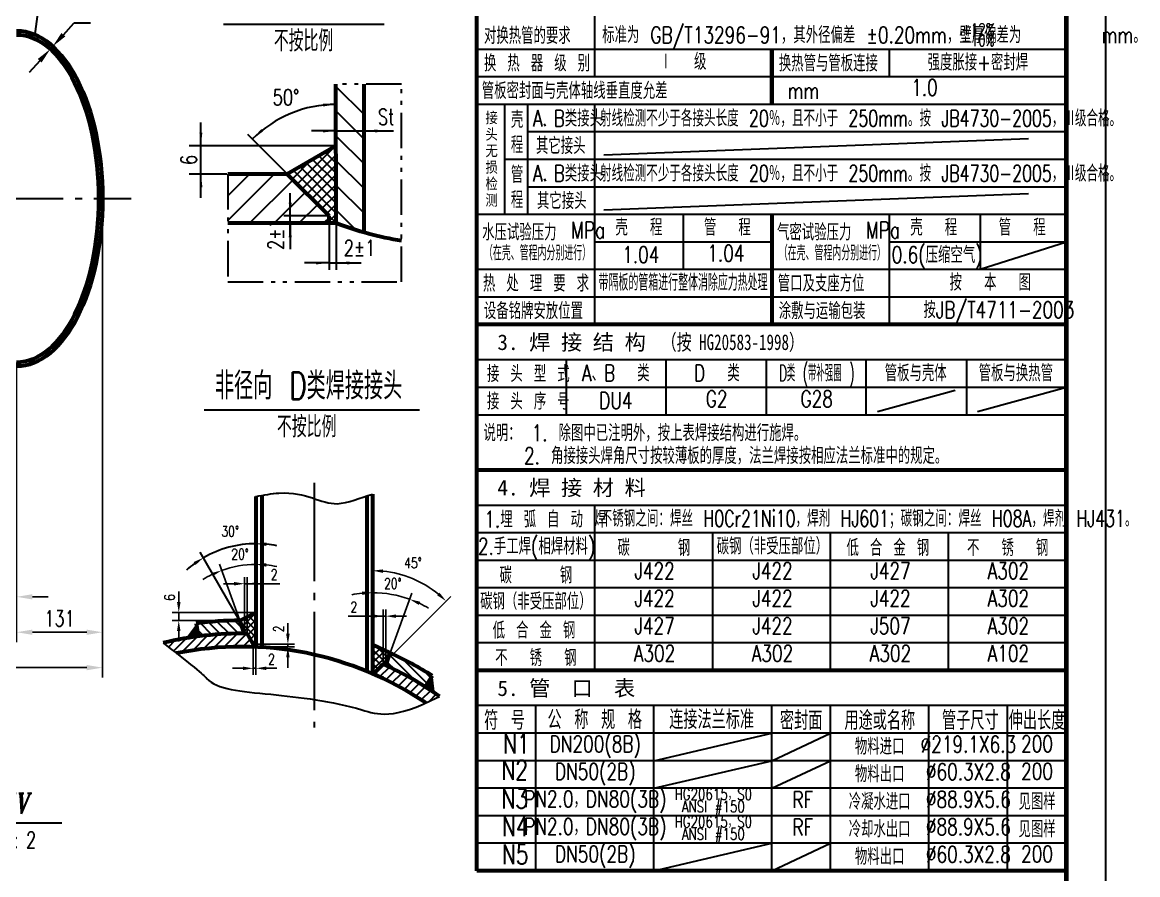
# Model space of a CAD drawing. Extents: x 0 to 25472, y -20 to 7186.
# Drawn here: x 3392 to 5095, y 1590 to 2891 of the extents above; entities that cross this region are included whole.
import ezdxf
from ezdxf.enums import TextEntityAlignment as Align

# ---------------------------------------------------------------- set-up
doc = ezdxf.new("R2010")
doc.units = 0
doc.header["$LTSCALE"] = 60
doc.header["$MEASUREMENT"] = 0
doc.header["$PDMODE"] = 1
for name, pattern in [('JXX-S', [1.7000000000000002, 0.9, -0.2, 0.1, -0.2, 0.1, -0.2]), ('XX-S', [0.5, 0.3, -0.2]), ('ZXX-L', [3.28, 2.5, -0.3, 0.18, -0.3])]:
    doc.linetypes.add(name, pattern=pattern)
doc.layers.get('Defpoints').update_dxf_attribs({"linetype": 'CONTINUOUS'})
for name, color, linetype, lineweight in [('A 粗实线', 1, 'CONTINUOUS', 60), ('B 细实线', 7, 'CONTINUOUS', 30), ('C 文 字', 2, 'CONTINUOUS', 30), ('E 长中心线', 3, 'ZXX-L', 30), ('F 短虚线', 6, 'XX-S', 40), ('H 短双点线', 3, 'JXX-S', 30)]:
    doc.layers.add(name, color=color, linetype=linetype, lineweight=lineweight)
doc.styles.add('HZ', font='txt', dxfattribs={"width": 0.75, "bigfont": 'hztxt'})
doc.styles.add('HZTXT', font='TXT.SHX', dxfattribs={"width": 0.75, "bigfont": 'HZTXT'})
doc.styles.add('ITALICT', font='ITALICT.shx', dxfattribs={"width": 0.7})
doc.styles.add('ROMANC', font='romanc', dxfattribs={"width": 0.7, "height": 6})
doc.styles.add('标题中文', font='SimSun.ttf', dxfattribs={"width": 0.7})
doc.dimstyles.new('通用标注4.0', dxfattribs={"dimtxt": 4, "dimasz": 4, "dimexe": 2.5, "dimexo": 0, "dimgap": 1.5, "dimtad": 1, "dimdec": 0, "dimzin": 0, "dimdsep": 46, "dimtxsty": 'HZTXT', "dimcen": 0, "dimadec": 0, "dimazin": 0, "dimtfac": 0.375, "dimtdec": 0, "dimtmove": 2, "dimatfit": 3, "dimfxl": 0, "dimtzin": 0, "dimarcsym": 0})
pattern_1 = [(135, (1189.972952240008, 714.1447883837589), (-5.303300858899107, -5.303300858899106), []), (225, (1189.972952240008, 714.1447883837589), (5.303300858899106, -5.303300858899107), [])]

# ---------------------------------------------------------------- blocks, each defined once
blk = doc.blocks.new('*D100')
at = {"layer": 'C 文 字', "color": 0, "lineweight": -2}
for p, q in [((3797.656559941417, 1957.677479694768), (3797.656559941417, 1973.677479694768)), ((3744.8955242415, 1941.677479694768), (3807.656559941417, 1941.677479694768)), ((3797.656559941417, 1937.523077140234), (3797.656559941417, 1941.677479694768)), ((3748.895520241502, 1937.523077140234), (3807.656559941417, 1937.523077140234)), ((3797.656559941417, 1921.523077140234), (3797.656559941417, 1905.523077140234))]:
    blk.add_line(p, q, dxfattribs=at)
at = {"layer": 'C 文 字', "color": 0}
for points in [[(3794.989893274751, 1957.677479694768), (3800.323226608084, 1957.677479694768), (3797.656559941417, 1941.677479694768)], [(3794.989893274751, 1921.523077140234), (3800.323226608084, 1921.523077140234), (3797.656559941417, 1937.523077140234)]]:
    blk.add_solid(points, dxfattribs=at)
at = {"layer": 'Defpoints', "color": 0}
for p in [(3744.8955242415, 1941.677479694768), (3797.656559941417, 1941.677479694768), (3748.895520241502, 1937.523077140234)]:
    blk.add_point(p, dxfattribs=at)
at = {"layer": 'C 文 字', "color": 0, "insert": (3783.656559941417, 1965.390344361394), "char_height": 16, "attachment_point": 5, "rotation": 90, "style": 'HZTXT'}
blk.add_mtext('2', dxfattribs=at)
blk = doc.blocks.new('*D99')
at = {"layer": 'C 文 字', "color": 0, "lineweight": -2}
for p, q in [((3744.8955242415, 1937.523077140235), (3744.8955242415, 1894.963421518316)), ((3748.895520241502, 1937.523077140234), (3748.895520241502, 1894.963421518316)), ((3728.8955242415, 1904.963421518316), (3712.8955242415, 1904.963421518316)), ((3744.8955242415, 1904.963421518316), (3748.895520241502, 1904.963421518316)), ((3764.895520241502, 1904.963421518316), (3780.895520241502, 1904.963421518316))]:
    blk.add_line(p, q, dxfattribs=at)
at = {"layer": 'C 文 字', "color": 0}
for points in [[(3728.8955242415, 1907.630088184982), (3728.8955242415, 1902.296754851649), (3744.8955242415, 1904.963421518316)], [(3764.895520241502, 1907.630088184982), (3764.895520241502, 1902.296754851649), (3748.895520241502, 1904.963421518316)]]:
    blk.add_solid(points, dxfattribs=at)
at = {"layer": 'Defpoints', "color": 0}
for p in [(3744.8955242415, 1937.523077140235), (3748.895520241502, 1937.523077140234), (3748.895520241502, 1904.963421518316)]:
    blk.add_point(p, dxfattribs=at)
at = {"layer": 'C 文 字', "color": 0, "insert": (3772.470399470083, 1918.963421518316), "char_height": 16, "attachment_point": 5, "style": 'HZTXT'}
blk.add_mtext('2', dxfattribs=at)
blk = doc.blocks.new('*D95')
at = {"layer": 'C 文 字', "color": 0, "lineweight": -2}
blk.add_line((3724.245153413336, 1977.951892928745), (3693.051536017421, 2063.655652355164), dxfattribs=at)
for start, end in [(89.99999999999991, 109.9999999999921), (78.0327788790486, 84.01638943952426), (115.9836105604677, 121.9672211209434)]:
    blk.add_arc((3748.895520241502, 1910.225566687057), 153.2768867970662, start, end, dxfattribs=at)
at = {"layer": 'C 文 字', "color": 0}
for points in [[(3764.734530727946, 2060.004331427729), (3765.012894071293, 2065.330395480435), (3748.895520241502, 2063.502453484123)], [(3680.701167212805, 2050.463963245166), (3682.784364383112, 2045.554306027594), (3696.471737450677, 2054.258726147304)]]:
    blk.add_solid(points, dxfattribs=at)
at = {"layer": 'Defpoints', "color": 0}
for p in [(3748.895520241502, 2113.666419215215), (3713.54743752812, 2059.37085516339), (3724.245153413336, 1977.951892928745), (3731.524669384198, 1957.951587174234), (3748.895520241501, 1937.523077140235)]:
    blk.add_point(p, dxfattribs=at)
at = {"layer": 'C 文 字', "color": 0, "insert": (3724.618162866429, 2079.23980699499), "char_height": 16, "attachment_point": 5, "style": 'HZTXT'}
blk.add_mtext('20°', dxfattribs=at)
blk = doc.blocks.new('*D94')
at = {"layer": 'C 文 字', "color": 0, "lineweight": -2}
for p, q in [((3731.524669384198, 1966.081173626659), (3731.524669384198, 2044.070223464272)), ((3735.524665384197, 1957.908283346176), (3735.524665384197, 2044.070223464272)), ((3715.524669384198, 2034.070223464272), (3699.524669384198, 2034.070223464272)), ((3735.524665384197, 2034.070223464272), (3731.524669384198, 2034.070223464272)), ((3735.524665384197, 2034.070223464272), (3731.524669384198, 2034.070223464272)), ((3785.185865889888, 2034.070223464272), (3735.524665384197, 2034.070223464272)), ((3751.524665384197, 2034.070223464272), (3767.524665384197, 2034.070223464272))]:
    blk.add_line(p, q, dxfattribs=at)
at = {"layer": 'C 文 字', "color": 0}
for points in [[(3715.524669384198, 2036.736890130939), (3715.524669384198, 2031.403556797605), (3731.524669384198, 2034.070223464272)], [(3751.524665384197, 2036.736890130939), (3751.524665384197, 2031.403556797605), (3735.524665384197, 2034.070223464272)]]:
    blk.add_solid(points, dxfattribs=at)
at = {"layer": 'Defpoints', "color": 0}
for p in [(3731.524669384198, 2034.070223464272), (3731.524669384198, 1966.081173626659), (3735.524665384197, 1957.908283346176)]:
    blk.add_point(p, dxfattribs=at)
at = {"layer": 'C 文 字', "color": 0, "insert": (3776.519199223221, 2048.070223464272), "char_height": 16, "attachment_point": 5, "style": 'HZTXT'}
blk.add_mtext('2', dxfattribs=at)
blk = doc.blocks.new('*D101')
at = {"layer": 'C 文 字', "color": 0, "lineweight": -2}
for p, q in [((3631.089541124042, 2005.951880928744), (3631.089541124042, 2021.951880928744)), ((3748.895520241502, 1989.951880928744), (3621.089541124042, 1989.951880928744)), ((3724.245153413351, 1977.951892928744), (3621.089541124042, 1977.951892928744)), ((3631.089541124042, 1989.951880928744), (3631.089541124042, 1977.951892928744)), ((3631.089541124042, 1961.951892928744), (3631.089541124042, 1945.951892928744))]:
    blk.add_line(p, q, dxfattribs=at)
at = {"layer": 'C 文 字', "color": 0}
for points in [[(3628.422874457375, 2005.951880928744), (3633.756207790708, 2005.951880928744), (3631.089541124042, 1989.951880928744)], [(3628.422874457375, 1961.951892928744), (3633.756207790708, 1961.951892928744), (3631.089541124042, 1977.951892928744)]]:
    blk.add_solid(points, dxfattribs=at)
at = {"layer": 'Defpoints', "color": 0}
for p in [(3631.089541124042, 1977.951892928744), (3724.245153413351, 1977.951892928744), (3748.895520241502, 1989.951880928744)]:
    blk.add_point(p, dxfattribs=at)
at = {"layer": 'C 文 字', "color": 0, "insert": (3617.089541124042, 2013.001308746867), "char_height": 16, "attachment_point": 5, "rotation": 90, "style": 'HZTXT'}
blk.add_mtext('6 ', dxfattribs=at)
blk = doc.blocks.new('*D96')
at = {"layer": 'C 文 字', "color": 0, "lineweight": -2}
for p, q in [((3943.006128852499, 1911.385191589339), (3943.006128852499, 1994.55643697678)), ((3946.882453271952, 1909.604667416161), (3946.882453271952, 1994.55643697678)), ((3889.568370441162, 1984.55643697678), (3943.006128852499, 1984.55643697678)), ((3927.006128852499, 1984.55643697678), (3911.006128852499, 1984.55643697678)), ((3943.006128852499, 1984.55643697678), (3946.882453271952, 1984.55643697678)), ((3943.006128852499, 1984.55643697678), (3946.882453271952, 1984.55643697678)), ((3962.882453271952, 1984.55643697678), (3978.882453271952, 1984.55643697678))]:
    blk.add_line(p, q, dxfattribs=at)
at = {"layer": 'C 文 字', "color": 0}
for points in [[(3927.006128852499, 1987.223103643446), (3927.006128852499, 1981.889770310113), (3943.006128852499, 1984.55643697678)], [(3962.882453271952, 1987.223103643446), (3962.882453271952, 1981.889770310113), (3946.882453271952, 1984.55643697678)]]:
    blk.add_solid(points, dxfattribs=at)
at = {"layer": 'Defpoints', "color": 0}
for p in [(3946.882453271952, 1984.55643697678), (3943.006128852499, 1911.385191589339), (3946.882453271952, 1909.604667416161)]:
    blk.add_point(p, dxfattribs=at)
at = {"layer": 'C 文 字', "color": 0, "insert": (3898.235037107828, 1998.55643697678), "char_height": 16, "attachment_point": 5, "style": 'HZTXT'}
blk.add_mtext('2', dxfattribs=at)
blk = doc.blocks.new('*D98')
at = {"layer": 'C 文 字', "color": 0, "lineweight": -2}
blk.add_line((3943.0061288525, 1911.385191589339), (4046.239521630788, 2014.618584367621), dxfattribs=at)
blk.add_arc((3926.895342241501, 1895.274404978341), 158.7781570826131, 50.77611433509654, 84.22388566490203, dxfattribs=at)
at = {"layer": 'C 文 字', "color": 0}
for points in [[(3942.740660969081, 2050.583126151112), (3943.009379711323, 2055.909685517346), (3926.895342241501, 2054.052562060953)], [(4029.087293241233, 2020.255046312477), (4025.510859837847, 2016.29858721935), (4039.168453818922, 2007.547516555756)]]:
    blk.add_solid(points, dxfattribs=at)
at = {"layer": 'Defpoints', "color": 0}
for p in [(3926.8953422415, 2117.618409383937), (4006.284420782809, 2032.780322577958), (3943.0061288525, 1911.385191589339), (3926.895342241501, 1896.657020253147), (3930.895338241502, 1899.274400978342)]:
    blk.add_point(p, dxfattribs=at)
at = {"layer": 'C 文 字', "color": 0, "insert": (3988.536800432179, 2065.806268357517), "char_height": 16, "attachment_point": 5, "style": 'HZTXT'}
blk.add_mtext('45°', dxfattribs=at)
blk = doc.blocks.new('*D97')
at = {"layer": 'C 文 字', "color": 0, "lineweight": -2}
blk.add_line((3953.747064748801, 1928.465032442132), (3986.981676011744, 2019.776376431422), dxfattribs=at)
for start, end in [(95.53528048627109, 101.0705609725421), (70.00000000000037, 90.00000000000006), (58.92943902745827, 64.46471951372932)]:
    blk.add_arc((3926.8953422415, 1854.69053117986), 165.6806870671113, start, end, dxfattribs=at)
at = {"layer": 'C 文 字', "color": 0}
for points in [[(3910.785243420848, 2022.262203995186), (3911.042766898219, 2016.935091634531), (3926.8953422415, 2020.371218246971)], [(3997.282798132549, 2001.728647310778), (3999.346770777016, 2006.646417269543), (3983.561474578487, 2010.379450223563)]]:
    blk.add_solid(points, dxfattribs=at)
at = {"layer": 'Defpoints', "color": 0}
for p in [(3926.8953422415, 2117.618409383937), (3965.103938154687, 2015.905273884654), (3953.747064748801, 1928.465032442132), (3946.882453271951, 1909.604667416159), (3926.8953422415, 1896.657020253147)]:
    blk.add_point(p, dxfattribs=at)
at = {"layer": 'C 文 字', "color": 0, "insert": (3957.811675008372, 2034.435628247737), "char_height": 16, "attachment_point": 5, "style": 'HZTXT'}
blk.add_mtext('20°', dxfattribs=at)
blk = doc.blocks.new('*D137')
at = {"layer": 'C 文 字', "color": 0, "lineweight": -2}
for p, q in [((407.0637885853967, 1960.022623847577), (407.0637885853967, 1891.022623847577)), ((3514.69800550096, 1960.022623847577), (3514.69800550096, 1891.022623847577)), ((3490.69800550096, 1906.022623847577), (431.0637885853967, 1906.022623847577))]:
    blk.add_line(p, q, dxfattribs=at)
at = {"layer": 'C 文 字', "color": 0}
for points in [[(431.0637885853967, 1910.022623847577), (431.0637885853967, 1902.022623847577), (407.0637885853967, 1906.022623847577)], [(3490.69800550096, 1910.022623847577), (3490.69800550096, 1902.022623847577), (3514.69800550096, 1906.022623847577)]]:
    blk.add_solid(points, dxfattribs=at)
at = {"layer": 'Defpoints', "color": 0}
for p in [(407.0637885853967, 1960.022623847577), (3514.69800550096, 1960.022623847577), (407.0637885853967, 1906.022623847577)]:
    blk.add_point(p, dxfattribs=at)
at = {"layer": 'C 文 字', "color": 0, "insert": (1960.880897043178, 1927.022623847577), "char_height": 24, "attachment_point": 5, "style": 'HZTXT'}
blk.add_mtext('～3817', dxfattribs=at)
blk = doc.blocks.new('*D145')
at = {"layer": 'C 文 字', "color": 0, "lineweight": -2}
for p, q in [((3358.698005391945, 2371.91042752467), (3358.698005391945, 1999.022623829407)), ((3383.698005391946, 2365.91042752467), (3383.698005391946, 1999.022623829407)), ((3334.698005391945, 2014.022623829407), (3310.698005391945, 2014.022623829407)), ((3358.698005391945, 2014.022623829407), (3383.698005391946, 2014.022623829407)), ((3407.698005391946, 2014.022623829407), (3431.698005391946, 2014.022623829407))]:
    blk.add_line(p, q, dxfattribs=at)
at = {"layer": 'C 文 字', "color": 0}
for points in [[(3334.698005391945, 2018.022623829407), (3334.698005391945, 2010.022623829407), (3358.698005391945, 2014.022623829407)], [(3407.698005391946, 2018.022623829407), (3407.698005391946, 2010.022623829407), (3383.698005391946, 2014.022623829407)]]:
    blk.add_solid(points, dxfattribs=at)
at = {"layer": 'Defpoints', "color": 0}
for p in [(3358.698005391945, 2371.91042752467), (3383.698005391946, 2365.91042752467), (3383.698005391946, 2014.022623829407)]:
    blk.add_point(p, dxfattribs=at)
at = {"layer": 'C 文 字', "color": 0, "insert": (3322.246383805249, 2035.123695991399), "char_height": 24, "attachment_point": 5, "style": 'HZTXT'}
blk.add_mtext('25', dxfattribs=at)
blk = doc.blocks.new('*D129')
at = {"layer": 'C 文 字', "color": 0, "lineweight": -2}
for p, q in [((3514.698005391946, 2621.91042752467), (3514.698005391946, 1945.022623829407)), ((3383.698005391946, 2371.91042752467), (3383.698005391946, 1945.022623829407)), ((3490.698005391946, 1960.022623829407), (3407.698005391946, 1960.022623829407))]:
    blk.add_line(p, q, dxfattribs=at)
at = {"layer": 'C 文 字', "color": 0}
for points in [[(3407.698005391946, 1964.022623829407), (3407.698005391946, 1956.022623829407), (3383.698005391946, 1960.022623829407)], [(3490.698005391946, 1964.022623829407), (3490.698005391946, 1956.022623829407), (3514.698005391946, 1960.022623829407)]]:
    blk.add_solid(points, dxfattribs=at)
at = {"layer": 'Defpoints', "color": 0}
for p in [(3514.698005391946, 2621.91042752467), (3383.698005391946, 2371.91042752467), (3383.698005391946, 1960.022623829407)]:
    blk.add_point(p, dxfattribs=at)
at = {"layer": 'C 文 字', "color": 0, "insert": (3449.198005391946, 1981.022623829407), "char_height": 24, "attachment_point": 5, "style": 'HZTXT'}
blk.add_mtext('131', dxfattribs=at)

msp = doc.modelspace()

# ---------------------------------------------------------------- hatches: boundary and pattern name
at = {"layer": 'B 细实线'}
h = msp.add_hatch(dxfattribs=at)
h.set_pattern_fill('ANSI31', color=256, scale=80, angle=90, style=0)
h.set_pattern_definition([(135, (1189.972952240008, 714.1447883837589), (-7.071067811865476, -7.071067811865475), [])])
h.paths.add_polyline_path([(3731.524669384198, 1957.951587174234), (3724.245153413336, 1977.951892928744, 0.030818604698985), (3657.8956112415, 1973.407977117122), (3660.4882012415, 1953.57674727396, -0.03425704250480769)])
h.paths.add_polyline_path([(3953.747064748801, 1928.465032442132), (3946.882453271953, 1909.604667416161, -0.03306976694591388), (4007.154521241499, 1876.614838363761), (4017.895251241502, 1893.485994787298, 0.03386530782387602)])
h = msp.add_hatch(dxfattribs=at)
h.set_pattern_fill('ANSI37', color=256, scale=60, angle=90, style=0)
h.set_pattern_definition(pattern_1)
h.paths.add_polyline_path([(3748.895520241501, 1989.951880928745), (3724.245153413339, 1977.951892928738), (3731.524669384198, 1957.951587174234, -0.001923196726874934), (3735.524665384197, 1957.908283346176), (3744.895524241499, 1941.677479694774), (3744.8955242415, 1937.675188071535, -0.00200145360634919), (3748.895520241502, 1937.523077140234)])
h = msp.add_hatch(dxfattribs=at)
h.set_pattern_fill('ANSI31', color=256, scale=80, style=0)
h.set_pattern_definition([(45, (1189.972952240008, 714.1447883837589), (-7.071067811865475, 7.071067811865476), [])])
edge = h.paths.add_edge_path()
edge.add_line((3744.8955242415, 1937.675188071535), (3744.8955242415, 1941.677479694775))
edge.add_line((3744.8955242415, 1941.677479694775), (3735.524665384197, 1957.908283346176))
edge.add_arc((3727.895541241503, 1437.96477135176), 519.9994800000012, 89.15936012503444, 103.4202603102207)
edge.add_spline(control_points=[(3607.207888790235, 1943.765077545887), (3614.940347958297, 1937.78431617679), (3621.732582670693, 1932.499274958888), (3627.704655696331, 1927.823206467382)], knot_values=[41.38634881743771, 41.38634881743771, 41.38634881743771, 41.38634881743771, 43.61918968253246, 43.61918968253246, 43.61918968253246, 43.61918968253246], degree=3, periodic=0)
edge.add_arc((3727.895541241501, 1437.964771351761), 499.9995000000008, 88.05156797562353, 101.55929656733241, ccw=False)
edge = h.paths.add_edge_path()
edge.add_spline(control_points=[(4008.053519906864, 1852.103645390879), (4014.474332697834, 1854.969794824258), (4021.369133659, 1858.271955940639), (4028.794733576266, 1862.06279687482)], knot_values=[281.9264439888966, 281.9264439888966, 281.9264439888966, 281.9264439888966, 286.7274953030509, 286.7274953030509, 286.7274953030509, 286.7274953030509], degree=3, periodic=0)
edge.add_arc((3727.895541241489, 1437.964771351771), 519.999479999999, 54.64415151828851, 65.56412127476354)
edge.add_line((3943.006128852499, 1911.385191589339), (3930.895338241502, 1899.274400978342))
edge.add_line((3930.895338241502, 1899.274400978342), (3930.895338241502, 1894.90085267847))
edge.add_arc((3727.895541241503, 1437.96477135176), 499.9995000000007, 55.92231012737949, 66.04619252368917, ccw=False)
h = msp.add_hatch(dxfattribs=at)
h.set_pattern_fill('ANSI37', color=256, scale=60, angle=90, style=0)
h.set_pattern_definition(pattern_1)
h.paths.add_polyline_path([(3926.8953422415, 1896.657020253147, -0.002184279791076434), (3930.895338241502, 1894.90085267847), (3930.895338241502, 1899.274400978341), (3943.006128852499, 1911.385191589339, -0.002050825777576738), (3946.882453271953, 1909.604667416163), (3953.7470647488, 1928.465032442132), (3926.8953422415, 1941.547253525463)])

# ---------------------------------------------------------------- linework, layer by layer
at = {"layer": 'A 粗实线'}
for p, q in [((4086.000000089999, 1596.000000190802), (4086.00000009, 3504)), ((4536.000000044997, 2766.0000000738), (4536.000000044998, 2850.0000000654)), ((4536.000000044998, 2850.0000000654), (4536.000000044997, 2766.0000000738)), ((3871.230630804886, 2584.623594075012), (3871.055241830029, 2796.459211431276)), ((3913.816777733853, 2570.446743138105), (3913.816777733853, 2796.459211431276)), ((3871.133342706744, 2702.128610270629), (3796.765443974495, 2659.110806467332)), ((3796.765443974495, 2659.110806467332), (3706.073292046105, 2659.110806467332)), ((3860.611626025053, 2595.26462441677), (3796.765443974495, 2659.110806467332)), ((3860.611626025053, 2584.623594075012), (3860.611626025053, 2595.26462441677)), ((4536.00000004498, 2598.0000000906), (4536.00000004498, 2430.0000001074)), ((3706.073292046105, 2584.623594075012), (3871.230630804886, 2584.623594075012)), ((4086.000000089981, 2430.0000001074), (4985.999999999981, 2430.0000001074)), ((4086.000000089994, 2208.000000129601), (4985.999999999993, 2208.000000129601)), ((3748.895520241502, 2166.993646794475), (3748.895520241502, 1937.523077140235)), ((3757.895511241502, 2168.891129876466), (3757.895511241502, 1937.523077140235)), ((3917.895351241499, 2168.336299744197), (3917.895351241499, 1900.457552052405)), ((3926.8953422415, 2170.945636963194), (3926.8953422415, 1896.657020253147)), ((3724.245153413351, 1977.951892928744), (3748.895520241502, 1989.951880928744)), ((3731.524669384198, 1957.951587174234), (3724.245153413336, 1977.951892928744)), ((3646.051629162474, 1951.483060467028), (3658.601030690794, 1968.012085273524)), ((3657.8956112415, 1973.407977117121), (3660.4882012415, 1953.57674727396)), ((3744.8955242415, 1941.677479694775), (3735.524665384197, 1957.908283346176)), ((3744.8955242415, 1941.677479694768), (3744.8955242415, 1937.523077140235)), ((3953.747064748801, 1928.465032442132), (3926.8953422415, 1941.547253525463)), ((3946.882453271952, 1909.604667416159), (3953.747064748801, 1928.465032442132)), ((3930.895338241502, 1899.274400978342), (3943.006128852499, 1911.385191589339)), ((3930.895338241502, 1899.274400978342), (3930.895338241502, 1894.900852678471)), ((4017.895251241502, 1893.485994787298), (4007.154521241497, 1876.614838363759)), ((4015.827017177991, 1890.237286328379), (4018.352139527209, 1869.281851598493)), ((4086.000000089994, 1902.000000160201), (4985.999999999993, 1902.000000160201)), ((4986.000000000009, 1596.000000190802), (4086.00000009001, 1596.000000190802))]:
    msp.add_line(p, q, dxfattribs=at)
at = {"layer": 'A 粗实线', "color": 5, "lineweight": 120}
msp.add_lwpolyline([(150, 60), (4986, 60), (4986, 3504), (150, 3504)], close=True, dxfattribs=at)
at = {"layer": 'A 粗实线'}
for centre, radius, start, end in [((4045.184977222492, 3036.11764431133), 483.8460416665285, 248.9290234589185, 261.1911073603539), ((3727.895541241502, 1437.964771351761), 539.99946, 90.38732151532362, 97.44819056104078), ((3727.895541241502, 1437.964771351761), 519.99948, 89.15936012503427, 103.4202603102267), ((3727.895541241502, 1437.964771351761), 499.9995, 55.92231012737924, 101.5592965673322), ((3727.895541241502, 1437.964771351761), 539.99946, 57.51783600790147, 65.2762278279485), ((3727.895541241502, 1437.964771351761), 519.99948, 54.64415151829019, 65.56412127476564)]:
    msp.add_arc(centre, radius, start, end, dxfattribs=at)
at = {"layer": 'A 粗实线', "extrusion": (0, 0, -1)}
for major_axis, ratio in [((0, -256), 0.51171875), ((0, -250), 0.5)]:
    msp.add_ellipse((3383.698005391946, 2621.91042752467), major_axis=major_axis, ratio=ratio, start_param=3.141592653589793, end_param=6.283185307179586, dxfattribs=at)
at = {"layer": 'A 粗实线'}
for points in [[(3646.051629162474, 1951.483060467028), (3658.601030690794, 1968.012085273524), (3660.4882012415, 1953.576747273961)], [(4007.154521241497, 1876.614838363759), (4015.827017177991, 1890.237286328379), (4018.352139527209, 1869.281851598493)]]:
    msp.add_solid(points, dxfattribs=at)
at = {"layer": 'B 细实线'}
for p, q in [((3411.450056448134, 2869.049765477448), (3469.798762662116, 3321.186110582388)), ((4266.000000072, 2808.0000000696), (4266.000000072, 2976.0000000528)), ((3699.24931428791, 2888.251385116121), (3944.438049791795, 2888.251385116121)), ((4086.000000089981, 2850.0000000654), (4985.999999999981, 2850.0000000654)), ((4716.000000026998, 2808.0000000696), (4716.000000026998, 2850.000000065399)), ((3871.058375822664, 2792.673960589942), (3913.816777733853, 2749.902981804145)), ((4086.000000089981, 2808.0000000696), (4985.999999999981, 2808.0000000696)), ((4086.000000089981, 2766.0000000738), (4985.999999999981, 2766.0000000738)), ((4128.451284677164, 2766.0000000738), (4128.451284677164, 2598.0000000906)), ((4163.296997012596, 2766.0000000738), (4163.296997012596, 2598.0000000906)), ((4266.000000072, 2430.0000001074), (4266.000000072, 2766.000000073801)), ((3913.816777733853, 2712.275690605256), (3871.089555036549, 2755.015561436718)), ((3664.862097846701, 2702.120403887544), (3664.862307197905, 2737.849676224221)), ((3871.283493864961, 2724.985663039079), (3833.521197061946, 2724.98577345016)), ((3871.252656366814, 2725.0200303284), (3913.816777733853, 2725.0200303284)), ((3913.799567760554, 2724.985664601798), (3959.023946713034, 2724.985443779638)), ((4163.296997012596, 2724.000000078001), (4985.999999999981, 2724.000000078001)), ((4188.748599887389, 2736.030434744114), (4190.755370634472, 2732.5940381252)), ((3735.874641835257, 2720.121995653939), (3796.798489361685, 2659.14392979176)), ((3871.252656366814, 2717.22512062623), (3913.816777733853, 2674.648373427292)), ((4280.063531875923, 2688.624535807816), (4928.140831049524, 2713.746306521491)), ((3871.133342706744, 2702.128610270629), (3646.841107877844, 2702.128610270629)), ((3664.858791092782, 2622.782410714546), (3664.858791092782, 2702.128610270629)), ((3811.804628302431, 2644.071726055707), (3868.076841726535, 2700.36058990522)), ((3871.252656366814, 2675.7772579794), (3854.517537068525, 2692.517266140119)), ((3832.398187383522, 2679.722419691228), (3804.280255988113, 2651.596046411865)), ((3871.252656366814, 2688.486570959161), (3819.328792784123, 2636.547379720465)), ((3825.917134232892, 2675.973481269873), (3871.252656366814, 2630.624517189444)), ((3826.853165098444, 2629.023033385227), (3871.252656366814, 2673.435644087975)), ((3871.252656366814, 2645.675424990859), (3835.45055721312, 2681.488050409629)), ((3844.984130648572, 2687.002706579584), (3871.252656366814, 2660.72633935653)), ((3913.816777733853, 2637.021082228403), (3871.252656366814, 2679.597829427345)), ((4128.451284677164, 2682.000000082206), (4985.999999999981, 2682.000000082206)), ((3704.302078823537, 2659.110806467332), (3646.841107877844, 2659.110806467332)), ((3776.613992764786, 2659.110806467332), (3706.073292046105, 2588.549138065384)), ((3706.073292046105, 2626.176407364183), (3738.997950506659, 2659.110806467332)), ((3806.164388709818, 2664.547587221859), (3871.252656366814, 2599.440060998815)), ((3870.891778079978, 2615.573584872407), (3816.155053584855, 2670.326646046771)), ((3871.252656366814, 2658.384717216788), (3834.377537412758, 2621.498700039527)), ((3739.76506072134, 2584.623594075012), (3805.499194327065, 2650.377134051989)), ((3841.901909727079, 2613.974353704281), (3871.252656366814, 2643.333816324681)), ((3871.252656366814, 2641.970538228456), (3913.816777733853, 2599.393778039976)), ((4163.296997012596, 2640.000000086406), (4985.999999999981, 2640.000000086406)), ((4188.748599887389, 2652.03043475252), (4190.755370634472, 2648.594038133605)), ((3824.309917280239, 2631.56626821389), (3777.381310812085, 2584.623594075012)), ((3801.173484916675, 2595.263692210581), (3801.173637836982, 2630.157338736029)), ((3871.252656366814, 2628.282876463956), (3849.426282041397, 2606.449994379502)), ((4280.063531875923, 2604.62453581621), (4928.140831049524, 2629.746306529885)), ((3814.997353070205, 2584.623594075012), (3843.120848066032, 2612.755402375791)), ((3856.950654355715, 2598.925674023343), (3871.252656366814, 2613.231962582307)), ((3860.611626025053, 2595.26462441677), (3791.515581120369, 2595.26462441677)), ((3801.194720795396, 2584.623594075012), (3801.194720795396, 2595.26462441677)), ((3860.611626025053, 2592.624071961982), (3852.613395328328, 2584.623594075012)), ((3871.252656366814, 2598.181035711121), (3860.611626025053, 2587.536861900924)), ((3861.306237590401, 2594.603756117824), (3871.252656366814, 2584.654399068288)), ((3901.483073349922, 2574.10384055676), (3871.252656366814, 2604.343234040025)), ((4086.000000089981, 2598.0000000906), (4985.999999999981, 2598.0000000906)), ((4401.000000058491, 2598.0000000906), (4401.000000058491, 2514.000000099)), ((4716.000000026981, 2430.0000001074), (4716.000000026981, 2598.0000000906)), ((4854.006403361167, 2598.0000000906), (4854.006403361167, 2514.000000099)), ((3801.173484916675, 2583.131928233255), (3801.173308258942, 2544.462847655235)), ((3801.194720795396, 2563.341533391489), (3801.194720795396, 2584.623594075012)), ((3860.611626025053, 2584.623594075012), (3860.611626025053, 2512.959396063547)), ((3871.252656366814, 2583.218233986794), (3871.252656366814, 2512.959396063547)), ((4266.000000072, 2556.0000000948), (4536.00000004498, 2556.0000000948)), ((4716.000000026981, 2556.000000094801), (4985.999999999981, 2556.0000000948)), ((4854.006403361167, 2514.000000099), (4985.999999999995, 2556.0000000948)), ((3860.691315742108, 2523.56874120266), (3822.747013704575, 2523.568857134294)), ((3860.611626025053, 2523.600426405308), (3871.252656366814, 2523.600426405308)), ((3871.283493864961, 2523.56874120266), (3909.242456627671, 2523.568595852103)), ((4086.000000089981, 2514.000000099), (4985.999999999981, 2514.000000099)), ((4086.000000089981, 2472.0000001032), (4985.999999999981, 2472.0000001032)), ((4086.000000089994, 2376.000000112801), (4985.999999999993, 2376.000000112801)), ((4222.261339565214, 2376.000000112801), (4222.261339565236, 2292.000000121201)), ((4374.981339549942, 2292.000000121201), (4374.981339549942, 2376.000000112801)), ((4527.70133953467, 2376.000000112801), (4527.70133953467, 2292.000000121201)), ((4680.421339519398, 2292.000000121201), (4680.421339519398, 2376.000000112801)), ((4833.141339504126, 2376.000000112801), (4833.141339504126, 2292.000000121201)), ((4086.000000089994, 2334.000000117001), (4985.999999999993, 2334.000000117001)), ((4850.238936150006, 2296.663929650138), (4985.999999999992, 2334.000000117001)), ((4697.380275654141, 2296.663929650138), (4816.182403369384, 2329.336070588065)), ((3670.032329410358, 2299.340875854808), (3998.351155184733, 2299.340875854808)), ((4086.000000089994, 2292.000000121201), (4985.999999999993, 2292.000000121201)), ((4086.000000089994, 2154.000000135001), (4985.999999999993, 2154.000000135001)), ((4266.000000071994, 2112.0000001392), (4266.000000071994, 2154.000000135001)), ((4086.000000089994, 2112.0000001392), (4985.999999999993, 2112.0000001392)), ((4266.000000071993, 1902.000000160201), (4266.000000071994, 2112.0000001392)), ((4446.000000053994, 1902.000000160201), (4446.000000053994, 2112.0000001392)), ((4626.000000035992, 1902.000000160201), (4626.000000035993, 2112.0000001392)), ((4806.000000017993, 1902.000000160201), (4806.000000017993, 2112.0000001392)), ((4086.000000089994, 2070.000000143401), (4985.999999999993, 2070.000000143401)), ((4985.999999999993, 2028.000000147601), (4086.000000089994, 2028.000000147601)), ((4086.000000089994, 1986.000000151801), (4985.999999999993, 1986.000000151801)), ((4985.999999999993, 1944.000000156001), (4086.000000089994, 1944.000000156001)), ((4986.000000000009, 1848.000000165602), (4086.00000009001, 1848.000000165602)), ((4176.00000008101, 1596.000000190802), (4176.000000081011, 1848.000000165602)), ((4356.000000063009, 1596.000000190802), (4356.00000006301, 1848.000000165602)), ((4536.000000045011, 1596.000000190802), (4536.000000045011, 1848.000000165602)), ((4626.000000036008, 1596.000000190802), (4626.000000036009, 1848.000000165602)), ((4776.000000021009, 1596.000000190802), (4776.000000021009, 1848.000000165602)), ((4896.000000009011, 1596.000000190802), (4896.000000009011, 1848.000000165602)), ((4986.000000000009, 1806.000000169801), (4086.00000009001, 1806.000000169801)), ((4356.00000006301, 1764.000000174002), (4536.000000045011, 1806.000000169801)), ((4536.000000045011, 1764.000000174002), (4626.000000036009, 1806.000000169801)), ((4986.000000000009, 1764.000000174002), (4086.00000009001, 1764.000000174002)), ((4356.00000006301, 1722.000000178201), (4536.000000045011, 1764.000000174001)), ((4536.000000045011, 1722.000000178201), (4626.000000036009, 1764.000000174001)), ((4986.000000000009, 1722.000000178201), (4086.00000009001, 1722.000000178201)), ((3314.865238351995, 1669.248489204598), (3452.445996140108, 1669.248489204598)), ((4986.000000000009, 1680.000000182401), (4086.00000009001, 1680.000000182401)), ((4986.000000000009, 1638.000000186602), (4086.00000009001, 1638.000000186602)), ((4356.000000081011, 1596.000000190802), (4536.000000081011, 1638.000000190801)), ((4536.000000081011, 1596.000000190802), (4626.000000081011, 1638.000000190801))]:
    msp.add_line(p, q, dxfattribs=at)
msp.add_lwpolyline([(0, 0), (5046, 0), (5046, 3564), (0, 3564)], close=True, dxfattribs=at)
for points in [[(3871.252656366814, 2765.521109884932, 0, 4.492430189684237, 0), (3851.054358451423, 2764.629721736077, 4.492430189684237, 4.492430189684237, 0)], [(3664.858791092782, 2702.128610270629, 0, 4.492430189684237, 0), (3664.858791092782, 2722.346567919973, 4.492430189684237, 4.492430189684237, 0)], [(3743.395655782144, 2712.594288484677, 0, 4.492430189684237, 0), (3758.40132171681, 2726.144041300424, 4.492430189684237, 4.492430189684237, 0)], [(3871.252656366814, 2724.985663114367, 0, 4.492430189684237, 0), (3851.034698717471, 2724.985663114367, 4.492430189684237, 4.492430189684237, 0)], [(3913.776522079479, 2725.0200303284, 0, 4.492430189684237, 0), (3933.994479728823, 2725.0200303284, 4.492430189684237, 4.492430189684237, 0)], [(3664.978104752849, 2659.110806467332, 0, 4.492430189684237, 0), (3664.978104752849, 2638.892848817988, 4.492430189684237, 4.492430189684237, 0)], [(3801.194720795396, 2595.26462441677, 0, 4.492430189684237, 0), (3801.194720795396, 2615.482582066117, 4.492430189684237, 4.492430189684237, 0)], [(3801.194720795396, 2583.130435192899, 0, 4.492430189684237, 0), (3801.194720795396, 2562.912477543559, 4.492430189684237, 4.492430189684237, 0)], [(3860.611626025053, 2523.568741406943, 0, 4.492430189684237, 0), (3840.393668375709, 2523.568741406943, 4.492430189684237, 4.492430189684237, 0)], [(3871.252656366814, 2523.600426405308, 0, 4.492430189684237, 0), (3891.470614016154, 2523.600426405308, 4.492430189684237, 4.492430189684237, 0)]]:
    msp.add_lwpolyline(points, format="xyseb", dxfattribs=at)
msp.add_arc((3871.252656366811, 2584.623594075013), 180.89751580992, 90, 135.0000000000092, dxfattribs=at)
for points, knots in [([(3748.895520241509, 2166.993646794477), (3761.104648774588, 2169.658123116926), (3822.077572451726, 2179.79150681045), (3860.074503577638, 2143.065657585218), (3907.700986406911, 2165.354480207301), (3926.8953422415, 2170.945636963194)], [43.98538046123345, 43.98538046123345, 43.98538046123345, 43.98538046123345, 55.1133442539986, 100.0316991638917, 128.5887617369895, 128.5887617369895, 128.5887617369895, 128.5887617369895]), ([(3607.207888790235, 1943.765077545887), (3668.505258185996, 1896.353907187088), (3682.469691172457, 1873.053232784842), (3758.753539350524, 1867.464483511971), (3893.401923310517, 1851.699997878946), (3956.773362084015, 1825.295186684316), (4028.794733576266, 1862.06279687482)], [41.38634881743771, 41.38634881743771, 41.38634881743771, 41.38634881743771, 59.08670368965976, 153.1292461055681, 240.161789622343, 286.7274953030509, 286.7274953030509, 286.7274953030509, 286.7274953030509])]:
    msp.add_open_spline(points, degree=3, knots=knots, dxfattribs=at)
at = {"layer": 'C 文 字'}
for p, q in [((3454.962108853382, 2871.904806523609), (3471.103554285177, 2889.665823931753)), ((3496.557282706523, 2889.665823931753), (3471.103554285177, 2889.665823931753)), ((3434.973105264542, 2849.91018143176), (3438.820663421588, 2854.143789115464)), ((3418.831659832747, 2832.149164023616), (3402.690214400953, 2814.388146615471)), ((3723.95366509019, 1977.949843749785), (3663.712916406528, 2082.289881155849)), ((3731.524669384198, 1957.951587174234), (3731.524669384198, 1966.081173626659))]:
    msp.add_line(p, q, dxfattribs=at)
for start, end in [(90.00000000000006, 120.0000000000061), (78.56219318315641, 84.28109659157825), (125.7189034084279, 131.4378068168498)]:
    msp.add_arc((3748.895520241502, 1934.7492833927), 160.3652076699158, start, end, dxfattribs=at)
for points in [[(3452.001939285358, 2874.595047428907), (3457.922278421406, 2869.214565618309), (3438.820663421588, 2854.143789115464)], [(3415.871490264723, 2834.839404928915), (3421.791829400772, 2829.458923118316), (3434.973105264542, 2849.91018143176)], [(3764.742569143113, 2091.652966511053), (3765.008628516505, 2096.979659373822), (3748.895520241502, 2095.114491062615)], [(3653.825971150845, 2067.18835612034), (3656.719731758501, 2062.708334469722), (3668.71291640653, 2073.629627118005)]]:
    msp.add_solid(points, dxfattribs=at)
at = {"layer": 'E 长中心线'}
for p, q in [((2517.534047116804, 2621.91042752467), (3558.698005391946, 2621.91042752467)), ((3837.895431241501, 2187.900528640919), (3837.895431241501, 1814.526296547863))]:
    msp.add_line(p, q, dxfattribs=at)
at = {"layer": 'H 短双点线'}
for p, q in [((3971.089175063738, 2796.459211431276), (3871.055241830029, 2796.459211431276)), ((3971.089175063738, 2494.859823355124), (3971.089175063738, 2796.459211431276)), ((3706.073292046105, 2659.110806467332), (3706.073292046105, 2494.859823355124)), ((3706.073292046105, 2494.859823355124), (3971.089175063738, 2494.859823355124))]:
    msp.add_line(p, q, dxfattribs=at)

# ---------------------------------------------------------------- texts
at = {"layer": 'C 文 字', "style": 'HZTXT', "width": 0.7}
for p in [(3776.208468297718, 2862.487310141689), (3781.01999941008, 2273.576800880375)]:
    msp.add_text('不按比例', height=32.39254824624, dxfattribs=at).set_placement(p, align=Align.MIDDLE_LEFT)
at = {"layer": 'C 文 字'}
for s, height, style, width, p in [('对换热管的要求', 25.2, 'HZTXT', 0.75, (4096.88999734289, 2857.800000061201)), ('标准为 GB/T13296-91，其外径偏差 %%P0.20mm，壁厚偏差为     mm。', 25.2, 'HZTXT', 0.75, (4277.322398277228, 2858.91352248294)), ('+12%', 17.64, 'HZTXT', 0.75, (4825.211723215994, 2871.343268471997)), ('-10%', 17.64, 'HZTXT', 0.75, (4825.211723215994, 2854.496586012735)), ('换 热 器 级 别', 25.2, 'HZTXT', 0.75, (4096.88999734289, 2815.800000061201)), ('换热管与管板连接', 25.2, 'HZTXT', 0.75, (4546.889997297889, 2815.800000061201)), ('管板密封面与壳体轴线垂直度允差          mm', 25.2, 'HZTXT', 0.75, (4093.572068815192, 2773.800000065401)), ('1.0', 25.2, 'HZTXT', 0.75, (4748.862325563749, 2778.770771955959)), ('St', 24.192, 'HZ', 0.75, (3935.102109951611, 2734.427356271221)), ('壳', 25.19999999748, 'HZTXT', 0.75, (4137.955933928146, 2729.831854004543)), ('A B类接头', 25.19999999748, 'HZTXT', 0.75, (4171.828581007378, 2731.800000077221)), ('射线检测不少于各接头长度 20％，且不小于 250mm。按 JB4730-2005，Ⅲ级合格。', 25.19999999748, 'HZTXT', 0.7, (4273.99283444627, 2731.800008545263)), ('程', 25.19999999748, 'HZTXT', 0.75, (4137.955933928146, 2691.261401496116)), ('其它接头', 25.19999999748, 'HZTXT', 0.75, (4176.261397652079, 2689.800000081427)), ('管', 25.19999999748, 'HZTXT', 0.75, (4137.955933928146, 2645.831854012949)), ('A B类接头', 25.19999999748, 'HZTXT', 0.75, (4171.828581007378, 2647.800000085628)), ('射线检测不少于各接头长度 20％，且不小于 250mm。按 JB4730-2005，Ⅲ级合格。', 25.19999999748, 'HZTXT', 0.7, (4273.99283444627, 2647.800008553669)), ('程', 25.19999999748, 'HZTXT', 0.75, (4137.955933928146, 2607.261401504516)), ('其它接头', 25.19999999748, 'HZTXT', 0.75, (4177.815187199048, 2605.800000089821)), ('水压试验压力', 25.19999999748, 'HZTXT', 0.75, (4094.175546032722, 2557.891884671448)), ('MPa', 25.19999999748, 'HZTXT', 0.75, (4229.983675723647, 2561.151977669842)), ('气密试验压力', 25.19999999748, 'HZTXT', 0.75, (4544.175545987722, 2557.891884671448)), ('MPa', 25.19999999748, 'HZTXT', 0.75, (4679.983675678648, 2561.151977669842)), ('2%%p1', 24.192, 'HZ', 0.75, (3882.855117819876, 2534.360081647001)), ('热 处 理 要 求', 25.19999999748, 'HZTXT', 0.75, (4095.361490041601, 2479.800000102422)), ('管口及支座方位', 25.19999999748, 'HZTXT', 0.75, (4545.361489996601, 2479.800000102422)), ('按  本  图', 25.19999999748, 'HZTXT', 0.75, (4807.478912776905, 2481.451005066933)), ('按JB/T4711-2003', 25.19999999748, 'HZTXT', 0.75, (4767.607703973505, 2439.451005071133)), ('设备铭牌安放位置', 25.20001155826136, 'HZTXT', 0.75, (4096.790814787637, 2437.800003684959)), ('涂敷与运输包装', 25.19999999748, 'HZTXT', 0.75, (4546.790809792232, 2437.800000106621)), ('（按 HG20583-1998）', 24, '标题中文', 0.7, (4368.00240246208, 2390.72882758511)), ('接 头 型 式', 25.19999999748, 'HZTXT', 0.75, (4101.502307917955, 2341.800000116222)), ('接 头 序 号', 25.19999999748, 'HZTXT', 0.75, (4101.502307917955, 2299.800000120421)), ('说明： 1. 除图中已注明外，按上表焊接结构进行施焊。', 25.20001155826136, 'HZTXT', 0.75, (4096.117100686783, 2251.563397377383)), ('2. 角接接头焊角尺寸按较薄板的厚度，法兰焊接按相应法兰标准中的规定。', 25.2, 'HZTXT', 0.75, (4158.069575409743, 2216.756054872681)), ('1.埋 弧 自 动 焊', 25.19999999748, 'HZTXT', 0.75, (4097.504821783277, 2119.800000138421)), ('不锈钢之间：焊丝 H0Cr21Ni10，焊剂 HJ601；碳钢之间：焊丝 H08A，焊剂 HJ431。', 25.19999999748, 'HZTXT', 0.7, (4274.91302987071, 2120.977205630889)), ('N1', 29.999999997, 'HZTXT', 0.75, (4126.102825295832, 1774.866229173154)), ('N2', 29.999999997, 'HZTXT', 0.75, (4123.423339990003, 1734.599213112126)), ('N3', 29.999999997, 'HZTXT', 0.75, (4123.571938783954, 1690.96642018252)), ('N4', 29.999999997, 'HZTXT', 0.75, (4124.32599860735, 1648.970333378278)), ('1 : 2', 25.08797248160242, 'ROMANC', 0.7, (3351.48027981518, 1630.443792301204)), ('N5', 29.999999997, 'HZTXT', 0.75, (4124.316501758613, 1606.129916442315))]:
    msp.add_text(s, height=height, dxfattribs=dict(at, style=style, width=width)).set_placement(p)
at = {"layer": 'C 文 字', "width": 0.75}
for s, height, style, p in [('Ⅰ  级', 25.2, 'HZTXT', (4400.641075129052, 2818.319745150612)), ('强度胀接+密封焊', 25.2, 'HZTXT', (4850.641075084051, 2817.167816403565)), ('50%%d', 24.192, 'HZ', (3794.668048484862, 2764.273863954764)), ('壳  程', 25.2, 'HZTXT', (4333.339420307442, 2565.366473550089)), ('管  程', 25.2, 'HZTXT', (4468.339420293933, 2565.366473550089)), ('壳  程', 25.2, 'HZTXT', (4783.339420262423, 2565.366473550089)), ('管  程', 25.2, 'HZTXT', (4918.339420248913, 2565.366473550089)), ('0.6(压缩空气)', 25.2, 'HZTXT', (4788.57631648265, 2523.459583997363)), ('1.04', 25.19999999748, 'HZTXT', (4336.267084020187, 2523.649016630637)), ('1.04', 25.19999999748, 'HZTXT', (4466.065272659864, 2525.844116527598)), ('A、B  类', 25.19999999748, 'HZTXT', (4298.110376504991, 2342.945272389139)), ('D  类', 25.19999999748, 'HZTXT', (4452.364431942347, 2342.945272389139)), ('管板与壳体', 25.19999999748, 'HZTXT', (4755.758980094882, 2342.945272389139)), ('管板与换热管', 25.19999999748, 'HZTXT', (4908.617640590746, 2342.945272389139)), ('DU4', 25.19999999748, 'HZTXT', (4298.233469155, 2300.945272393339)), ('G2', 25.19999999748, 'HZTXT', (4451.97621732155, 2303.629914636632)), ('G28', 25.19999999748, 'HZTXT', (4604.696217306278, 2303.629914636632)), ('2.手工焊(相焊材料)', 25.19999999748, 'HZTXT', (4177.286662478291, 2078.532506099749)), ('碳    钢', 25.19999999748, 'HZTXT', (4356.108579860158, 2076.320959403037)), ('碳钢（非受压部位）', 25.2, 'HZTXT', (4537.075756885159, 2078.656451623012)), ('低 合 金 钢', 25.19999999748, 'HZTXT', (4713.231173434139, 2076.320959403037)), ('不  锈  钢', 25.19999999748, 'HZTXT', (4896.108579806154, 2076.320959403037)), ('碳    钢', 25.19999999748, 'HZTXT', (4176.108579878165, 2034.320959407237)), ('J422', 25.19999999748, 'HZTXT', (4357.286662460291, 2041.178144316688)), ('J422', 25.19999999748, 'HZTXT', (4537.28666244229, 2041.178144316688)), ('J427', 25.19999999748, 'HZTXT', (4717.286662424291, 2041.178144316688)), ('A302', 25.19999999748, 'HZTXT', (4897.286662406286, 2041.178144316688)), ('碳钢（非受压部位）', 25.2, 'HZTXT', (4176.108579887175, 1994.476841736416)), ('J422', 25.19999999748, 'HZTXT', (4357.286662460291, 1999.178144320887)), ('J422', 25.19999999748, 'HZTXT', (4537.28666244229, 1999.178144320887)), ('J422', 25.19999999748, 'HZTXT', (4717.286662424291, 1999.178144320887)), ('A302', 25.19999999748, 'HZTXT', (4897.286662406286, 1999.178144320888)), ('低 合 金 钢', 25.19999999748, 'HZTXT', (4173.23117348815, 1950.320959415637)), ('J427', 25.19999999748, 'HZTXT', (4357.28666246029, 1957.178144325087)), ('J422', 25.19999999748, 'HZTXT', (4537.28666244229, 1957.178144325087)), ('J507', 25.19999999748, 'HZTXT', (4717.286662424291, 1957.178144325087)), ('A302', 25.19999999748, 'HZTXT', (4897.286662406286, 1957.178144325087)), ('不  锈  钢', 25.19999999748, 'HZTXT', (4176.108579878165, 1908.320959419837)), ('A302', 25.19999999748, 'HZTXT', (4357.28666246029, 1915.178144329287)), ('A302', 25.19999999748, 'HZTXT', (4537.28666244229, 1915.178144329287)), ('A302', 25.19999999748, 'HZTXT', (4717.286662424291, 1915.178144329287)), ('A102', 25.19999999748, 'HZTXT', (4897.286662406286, 1915.178144329287)), ('DN200(8B)', 25.19999999748, 'HZTXT', (4266.864436614691, 1776.91321055251)), ('物料进口', 25.19999999748, 'HZTXT', (4700.78036799122, 1773.000000173101)), ('%%C219.1X6.3', 25.19999999748, 'HZTXT', (4836.191276270107, 1776.464136336642)), ('200', 25.19999999748, 'HZTXT', (4941.000000004511, 1777.076902581961)), ('DN50(2B)', 25.19999999748, 'HZTXT', (4266.864436614691, 1734.91321055671)), ('物料出口', 25.19999999748, 'HZTXT', (4700.78036799122, 1731.000000177302)), ('%%C60.3X2.8', 25.19999999748, 'HZTXT', (4836.191276270107, 1734.464136340843)), ('200', 25.19999999748, 'HZTXT', (4941.000000004511, 1735.076902586162)), ('PN2.0，DN80(3B)', 25.19999999748, 'HZTXT', (4266.864436614691, 1692.913210560911)), ('HG20615，S0', 17.639999998236, 'HZTXT', (4446.912665036094, 1704.098440935726)), ('ANSI #150', 17.639999998236, 'HZTXT', (4446.912665036094, 1685.204872512018)), ('RF', 25.19999999748, 'HZTXT', (4583.47780309695, 1691.809588682931)), ('冷凝水进口', 25.19999999748, 'HZTXT', (4700.78036799122, 1689.000000181501)), ('%%C88.9X5.6', 25.19999999748, 'HZTXT', (4836.191276270107, 1692.464136345042)), ('见图样', 25.19999999748, 'HZTXT', (4941.000000004511, 1688.997172646483)), ('PN2.0，DN80(3B)', 25.19999999748, 'HZTXT', (4266.864436614691, 1650.913210565111)), ('HG20615，S0', 17.639999998236, 'HZTXT', (4446.912665054098, 1662.098440939926)), ('RF', 25.19999999748, 'HZTXT', (4583.47780309695, 1649.809588687131)), ('冷却水出口', 25.19999999748, 'HZTXT', (4700.78036799122, 1647.000000185702)), ('%%C88.9X5.6', 25.19999999748, 'HZTXT', (4836.191276270107, 1650.464136349243)), ('见图样', 25.19999999748, 'HZTXT', (4941.000000004511, 1646.997172650684)), ('ANSI #150', 17.639999998236, 'HZTXT', (4446.912665054098, 1643.204872516219)), ('DN50(2B)', 25.19999999748, 'HZTXT', (4266.864436614691, 1608.913210569311)), ('200', 25.19999999748, 'HZTXT', (4941.000000004511, 1609.076902598762)), ('物料出口', 25.19999999748, 'HZTXT', (4700.78036799122, 1605.000000189902)), ('%%C60.3X2.8', 25.19999999748, 'HZTXT', (4836.191276270107, 1608.464136353444))]:
    msp.add_text(s, height=height, dxfattribs=dict(at, style=style)).set_placement(p, align=Align.CENTER)
at = {"layer": 'C 文 字'}
for s, height, style, p in [('接', 18.89999999811, 'HZTXT', (4099.122138675895, 2735.227284334052)), ('头', 18.89999999811, 'HZTXT', (4099.122138675895, 2710.063284336572)), ('无', 18.89999999811, 'HZTXT', (4099.122138675895, 2684.899284339086)), ('损', 18.89999999811, 'HZTXT', (4099.122138675895, 2659.627284341615)), ('检', 18.89999999811, 'HZTXT', (4099.122138675895, 2634.571284344119)), ('测', 18.89999999811, 'HZTXT', (4099.122138675895, 2609.407284346633)), ('3. 焊 接 结 构', 23.76001089778929, '标题中文', (4117.350946932588, 2390.72882758511)), ('4. 焊 接 材 料', 23.76001089778929, '标题中文', (4117.350946932582, 2168.728827607311)), ('5. 管  口  表', 23.76001089778929, '标题中文', (4117.350946932587, 1862.728827637912))]:
    msp.add_text(s, height=height, dxfattribs=dict(at, style=style)).set_placement(p)
at = {"layer": 'C 文 字', "style": 'HZ', "width": 0.75}
msp.add_text('6', height=24.192, rotation=90, dxfattribs=at).set_placement((3658.536569021584, 2680.765354589018), align=Align.CENTER)
msp.add_text('2%%p1', height=24.192, rotation=90, dxfattribs=at).set_placement((3791.133011068603, 2543.336189785653))
at = {"layer": 'C 文 字', "style": 'HZTXT'}
for s, height, width, p, p2 in [('（在壳、管程内分别进行）', 22.679999997732, 0.6285360001117585, (4096.82569536363, 2527.529375887431), (4260.367595150843, 2527.529375887431)), ('（在壳、管程内分别进行）', 22.679999997732, 0.6285360001117585, (4546.825695318611, 2527.529375887431), (4710.367595105824, 2527.529375887431)), ('带隔板的管箱进行整体消除应力热处理', 25.2, 0.6049215694612309, (4271.830581986582, 2481.219987460171), (4529.65863384728, 2481.219987460171)), ('D类 (带补强圈 )', 25.19999999748, 0.5938822483852249, (4547.426786048608, 2342.945272389139), (4662.16483642516, 2342.945272389139))]:
    msp.add_text(s, height=height, dxfattribs=dict(at, width=width)).set_placement(p, p2, align=Align.FIT)
at = {"layer": 'C 文 字', "style": 'HZTXT', "width": 0.75}
for s, p in [('符 号', (4128.362792382299, 1827.000000167702)), ('公 称 规 格', (4266.00000007201, 1828.032944313288)), ('连接法兰标准', (4444.38473713623, 1828.199196044827)), ('密封面', (4581.00000004051, 1827.000000167702)), ('用途或名称', (4701.00000002851, 1827.000000167702)), ('管子尺寸', (4839.10104201492, 1827.000000167702)), ('伸出长度', (4941.000000004511, 1827.000000167702))]:
    msp.add_text(s, height=28.79999999712, dxfattribs=at).set_placement(p, align=Align.MIDDLE)
at = {"layer": 'C 文 字', "insert": (3709.731435485992, 2114.018003540352), "char_height": 16, "attachment_point": 5, "style": 'HZTXT'}
msp.add_mtext('30°', dxfattribs=at)
at = {"layer": 'F 短虚线', "style": 'HZTXT', "width": 0.7}
msp.add_text('非径向 D类焊接接头', height=41.72953075200001, dxfattribs=at).set_placement((3829.196251516507, 2338.279323837129), align=Align.MIDDLE)
at = {"layer": 'F 短虚线', "style": 'ITALICT', "width": 0.8}
msp.add_text('IV', height=31.73996518519056, dxfattribs=at).set_placement((3367.493292811625, 1682.692437240945))

# ---------------------------------------------------------------- dimensions: what is measured, and where the dimension line sits
at = {"layer": 'C 文 字'}
dim = msp.add_linear_dim(base=(3383.698005391946, 1960.022623829407), p1=(3514.698005391946, 2621.91042752467), p2=(3383.698005391946, 2371.91042752467), dimstyle='通用标注4.0', override={"dimscale": 6}, dxfattribs=at)
dim.commit()
dim.dimension.update_dxf_attribs({"geometry": '*D129', "text_midpoint": (3449.198005391946, 1981.022623829407)})
dim = msp.add_linear_dim(base=(3383.698005391946, 2014.022623829407), p1=(3358.698005391945, 2371.91042752467), p2=(3383.698005391946, 2365.91042752467), dimstyle='通用标注4.0', override={"dimscale": 6, "dimtmove": 1}, dxfattribs=at)
dim.commit()
dim.dimension.update_dxf_attribs({"geometry": '*D145', "text_midpoint": (3322.246383805249, 2014.123695991399), "dimtype": 160})
for base, line1, line2, picture, middle in [((3713.54743752812, 2059.37085516339), ((3748.895520241502, 2113.666419215215), (3748.895520241502, 1937.523077140235)), ((3731.524669384198, 1957.951587174234), (3724.245153413336, 1977.951892928744)), '*D95', (3724.618162866429, 2079.23980699499)), ((3965.103938154687, 2015.905273884654), ((3926.8953422415, 2117.618409383937), (3926.8953422415, 1896.657020253147)), ((3946.882453271952, 1909.604667416159), (3953.747064748801, 1928.465032442132)), '*D97', (3957.811675008372, 2034.435628247737)), ((4006.284420782809, 2032.780322577958), ((3926.8953422415, 2117.618409383937), (3926.8953422415, 1896.657020253147)), ((3930.895338241502, 1899.274400978342), (3943.006128852499, 1911.385191589339)), '*D98', (3988.536800432179, 2065.806268357517))]:
    dim = msp.add_angular_dim_2l(base=base, line1=line1, line2=line2, dimstyle='通用标注4.0', override={"dimscale": 4, "dimtmove": 1}, dxfattribs=at)
    dim.commit()
    dim.dimension.update_dxf_attribs({"geometry": picture, "text_midpoint": middle, "dimtype": 162})
for base, p1, p2, picture, middle in [((3731.524669384198, 2034.070223464272), (3735.524665384197, 1957.908283346176), (3731.524669384198, 1966.081173626659), '*D94', (3776.519199223221, 2047.547778423008)), ((3946.882453271952, 1984.55643697678), (3943.006128852499, 1911.385191589339), (3946.882453271952, 1909.604667416161), '*D96', (3898.235037107828, 1989.349086532549)), ((3748.895520241502, 1904.963421518316), (3744.8955242415, 1937.523077140235), (3748.895520241502, 1937.523077140234), '*D99', (3772.470399470083, 1904.963421518316))]:
    dim = msp.add_linear_dim(base=base, p1=p1, p2=p2, text='2', dimstyle='通用标注4.0', override={"dimscale": 4, "dimtmove": 1}, dxfattribs=at)
    dim.commit()
    dim.dimension.update_dxf_attribs({"geometry": picture, "text_midpoint": middle, "dimtype": 160})
for base, p1, p2, text, picture, middle in [((3631.089541124042, 1977.951892928744), (3748.895520241502, 1989.951880928744), (3724.245153413351, 1977.951892928744), '6 ', '*D101', (3631.089541124042, 2013.001308746867)), ((3797.656559941417, 1941.677479694768), (3748.895520241502, 1937.523077140234), (3744.8955242415, 1941.677479694768), '2', '*D100', (3797.656559941417, 1965.390344361394))]:
    dim = msp.add_linear_dim(base=base, p1=p1, p2=p2, angle=90, text=text, dimstyle='通用标注4.0', override={"dimscale": 4, "dimtmove": 1}, dxfattribs=at)
    dim.commit()
    dim.dimension.update_dxf_attribs({"geometry": picture, "text_midpoint": middle, "dimtype": 160})
dim = msp.add_linear_dim(base=(407.0637885853967, 1906.022623847577), p1=(3514.69800550096, 1960.022623847577), p2=(407.0637885853967, 1960.022623847577), text='～3817', dimstyle='通用标注4.0', override={"dimscale": 6}, dxfattribs=at)
dim.commit()
dim.dimension.update_dxf_attribs({"geometry": '*D137', "text_midpoint": (1960.880897043178, 1927.022623847577)})

doc.saveas('drawing.dxf')
